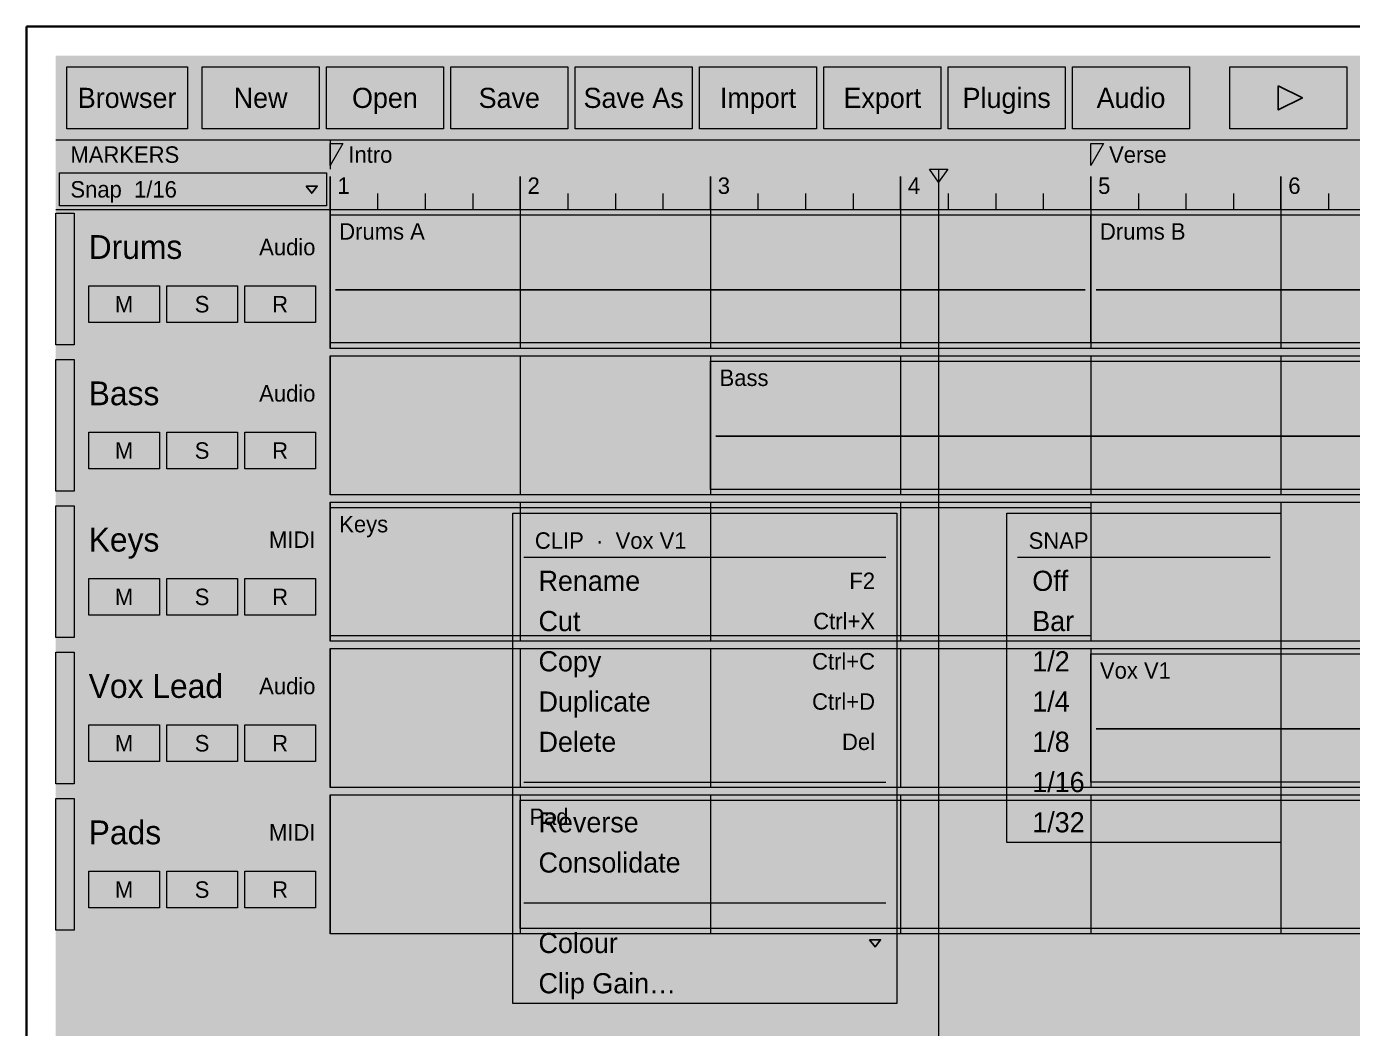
# Model space of a CAD drawing. Extents: x -16 to 1616, y -1056 to 16.
# Drawn here: x -16 to 709, y -532 to 16 of the extents above; entities that cross this region are included whole.
import ezdxf
from ezdxf.enums import TextEntityAlignment as Align

# ---------------------------------------------------------------- set-up
doc = ezdxf.new("R2010")
doc.units = 0
for name, color, linetype, lineweight, true_color in [('FORGE-SHEET', 7, 'Continuous', 35, 0x9aa2a8), ('UI-ACCENT', 7, 'Continuous', 18, 0xe0902f), ('UI-CLIP', 7, 'Continuous', 13, 0x2d3135), ('UI-GHOST', 7, 'Continuous', 9, 0x555c62), ('UI-HAIRLINE', 7, 'Continuous', 9, 0x34383c)]:
    doc.layers.add(name, color=color, linetype=linetype, lineweight=lineweight, true_color=true_color)
for name, color, linetype, true_color in [('UI-MIDI-NOTE', 7, 'Continuous', 0xe0902f), ('UI-PANEL-BG', 7, 'Continuous', 0x232629), ('UI-RAISED', 7, 'Continuous', 0x2d3135), ('UI-SHELL-BG', 7, 'Continuous', 0x1a1c1e), ('UI-TEXT', 7, 'Continuous', 0xd6d9dc), ('UI-TEXT-SEC', 7, 'Continuous', 0x8a9095), ('UI-WAVEFORM', 7, 'Continuous', 0x707b84)]:
    doc.layers.add(name, color=color, linetype=linetype, true_color=true_color)

msp = doc.modelspace()

# ---------------------------------------------------------------- hatches: boundary and pattern name
at = {"layer": 'UI-ACCENT'}
h = msp.add_hatch(color=256, dxfattribs=at)
h.dxf.hatch_style = 1
h.paths.add_polyline_path([(523, -386), (667, -386), (667, -408), (523, -408)])
at = {"layer": 'UI-CLIP', "true_color": 0xc86e3c}
h = msp.add_hatch(color=7, dxfattribs=at)
h.dxf.hatch_style = 1
h.paths.add_polyline_path([(0, -86), (10, -86), (10, -158), (0, -158)])
at = {"layer": 'UI-CLIP', "true_color": 0x222528}
h = msp.add_hatch(color=7, dxfattribs=at)
h.dxf.hatch_style = 1
h.paths.add_polyline_path([(150, -84), (1600, -84), (1600, -160), (150, -160)])
at = {"layer": 'UI-CLIP', "true_color": 0x79482c}
h = msp.add_hatch(color=7, dxfattribs=at)
h.dxf.hatch_style = 1
h.paths.add_polyline_path([(150, -87), (566, -87), (566, -157), (150, -157)])
h = msp.add_hatch(color=7, dxfattribs=at)
h.dxf.hatch_style = 1
h.paths.add_polyline_path([(566, -87), (1398, -87), (1398, -157), (566, -157)])
at = {"layer": 'UI-CLIP', "true_color": 0x4e9aa6}
h = msp.add_hatch(color=7, dxfattribs=at)
h.dxf.hatch_style = 1
h.paths.add_polyline_path([(0, -166), (10, -166), (10, -238), (0, -238)])
at = {"layer": 'UI-CLIP', "true_color": 0x222528}
h = msp.add_hatch(color=7, dxfattribs=at)
h.dxf.hatch_style = 1
h.paths.add_polyline_path([(150, -164), (1600, -164), (1600, -240), (150, -240)])
at = {"layer": 'UI-CLIP', "true_color": 0x366067}
h = msp.add_hatch(color=7, dxfattribs=at)
h.dxf.hatch_style = 1
h.paths.add_polyline_path([(358, -167), (982, -167), (982, -237), (358, -237)])
at = {"layer": 'UI-CLIP', "true_color": 0x9a6fb0}
h = msp.add_hatch(color=7, dxfattribs=at)
h.dxf.hatch_style = 1
h.paths.add_polyline_path([(0, -246), (10, -246), (10, -318), (0, -318)])
at = {"layer": 'UI-CLIP', "true_color": 0x222528}
h = msp.add_hatch(color=7, dxfattribs=at)
h.dxf.hatch_style = 1
h.paths.add_polyline_path([(150, -244), (1600, -244), (1600, -320), (150, -320)])
at = {"layer": 'UI-CLIP', "true_color": 0x6d624c}
h = msp.add_hatch(color=7, dxfattribs=at)
h.dxf.hatch_style = 1
h.paths.add_polyline_path([(150, -247), (566, -247), (566, -317), (150, -317)])
at = {"layer": 'UI-CLIP', "true_color": 0x08090a}
h = msp.add_hatch(color=7, dxfattribs=at)
h.dxf.hatch_style = 1
h.paths.add_polyline_path([(247, -247), (463, -247), (463, -521), (247, -521)])
h = msp.add_hatch(color=7, dxfattribs=at)
h.dxf.hatch_style = 1
h.paths.add_polyline_path([(517, -247), (673, -247), (673, -433), (517, -433)])
at = {"layer": 'UI-CLIP', "true_color": 0x6fa855}
h = msp.add_hatch(color=7, dxfattribs=at)
h.dxf.hatch_style = 1
h.paths.add_polyline_path([(0, -326), (10, -326), (10, -398), (0, -398)])
at = {"layer": 'UI-CLIP', "true_color": 0x222528}
h = msp.add_hatch(color=7, dxfattribs=at)
h.dxf.hatch_style = 1
h.paths.add_polyline_path([(150, -324), (1600, -324), (1600, -400), (150, -400)])
at = {"layer": 'UI-CLIP', "true_color": 0x48683a}
h = msp.add_hatch(color=7, dxfattribs=at)
h.dxf.hatch_style = 1
h.paths.add_polyline_path([(566, -327), (982, -327), (982, -397), (566, -397)])
at = {"layer": 'UI-CLIP', "true_color": 0xc95b6b}
h = msp.add_hatch(color=7, dxfattribs=at)
h.dxf.hatch_style = 1
h.paths.add_polyline_path([(0, -406), (10, -406), (10, -478), (0, -478)])
at = {"layer": 'UI-CLIP', "true_color": 0x222528}
h = msp.add_hatch(color=7, dxfattribs=at)
h.dxf.hatch_style = 1
h.paths.add_polyline_path([(150, -404), (1600, -404), (1600, -480), (150, -480)])
at = {"layer": 'UI-CLIP', "true_color": 0x4a7942}
h = msp.add_hatch(color=7, dxfattribs=at)
h.dxf.hatch_style = 1
h.paths.add_polyline_path([(254, -407), (1294, -407), (1294, -477), (254, -477)])
at = {"layer": 'UI-MIDI-NOTE', "true_color": 0xeac68a}
h = msp.add_hatch(color=7, dxfattribs=at)
h.dxf.hatch_style = 1
h.paths.add_polyline_path([(171.64, -265), (190.27, -265), (190.27, -270.86), (171.64, -270.86)])
h = msp.add_hatch(color=7, dxfattribs=at)
h.dxf.hatch_style = 1
h.paths.add_polyline_path([(302.09, -265), (328.18, -265), (328.18, -270.86), (302.09, -270.86)])
h = msp.add_hatch(color=7, dxfattribs=at)
h.dxf.hatch_style = 1
h.paths.add_polyline_path([(339.36, -265), (365.45, -265), (365.45, -270.86), (339.36, -270.86)])
h = msp.add_hatch(color=7, dxfattribs=at)
h.dxf.hatch_style = 1
h.paths.add_polyline_path([(358, -265), (376.64, -265), (376.64, -270.86), (358, -270.86)])
h = msp.add_hatch(color=7, dxfattribs=at)
h.dxf.hatch_style = 1
h.paths.add_polyline_path([(451.18, -265), (462.36, -265), (462.36, -270.86), (451.18, -270.86)])
h = msp.add_hatch(color=7, dxfattribs=at)
h.dxf.hatch_style = 1
h.paths.add_polyline_path([(507.09, -265), (533.18, -265), (533.18, -270.86), (507.09, -270.86)])
h = msp.add_hatch(color=7, dxfattribs=at)
h.dxf.hatch_style = 1
h.paths.add_polyline_path([(227.55, -271.86), (253.64, -271.86), (253.64, -277.71), (227.55, -277.71)])
h = msp.add_hatch(color=7, dxfattribs=at)
h.dxf.hatch_style = 1
h.paths.add_polyline_path([(246.18, -271.86), (264.82, -271.86), (264.82, -277.71), (246.18, -277.71)])
h = msp.add_hatch(color=7, dxfattribs=at)
h.dxf.hatch_style = 1
h.paths.add_polyline_path([(376.64, -271.86), (402.73, -271.86), (402.73, -277.71), (376.64, -277.71)])
h = msp.add_hatch(color=7, dxfattribs=at)
h.dxf.hatch_style = 1
h.paths.add_polyline_path([(395.27, -271.86), (413.91, -271.86), (413.91, -277.71), (395.27, -277.71)])
h = msp.add_hatch(color=7, dxfattribs=at)
h.dxf.hatch_style = 1
h.paths.add_polyline_path([(153, -278.71), (171.64, -278.71), (171.64, -284.57), (153, -284.57)])
h = msp.add_hatch(color=7, dxfattribs=at)
h.dxf.hatch_style = 1
h.paths.add_polyline_path([(488.45, -278.71), (514.55, -278.71), (514.55, -284.57), (488.45, -284.57)])
h = msp.add_hatch(color=7, dxfattribs=at)
h.dxf.hatch_style = 1
h.paths.add_polyline_path([(544.36, -278.71), (555.55, -278.71), (555.55, -284.57), (544.36, -284.57)])
h = msp.add_hatch(color=7, dxfattribs=at)
h.dxf.hatch_style = 1
h.paths.add_polyline_path([(320.73, -285.57), (339.36, -285.57), (339.36, -291.43), (320.73, -291.43)])
h = msp.add_hatch(color=7, dxfattribs=at)
h.dxf.hatch_style = 1
h.paths.add_polyline_path([(190.27, -292.43), (208.91, -292.43), (208.91, -298.29), (190.27, -298.29)])
h = msp.add_hatch(color=7, dxfattribs=at)
h.dxf.hatch_style = 1
h.paths.add_polyline_path([(208.91, -299.29), (235, -299.29), (235, -305.14), (208.91, -305.14)])
h = msp.add_hatch(color=7, dxfattribs=at)
h.dxf.hatch_style = 1
h.paths.add_polyline_path([(283.45, -299.29), (302.09, -299.29), (302.09, -305.14), (283.45, -305.14)])
h = msp.add_hatch(color=7, dxfattribs=at)
h.dxf.hatch_style = 1
h.paths.add_polyline_path([(413.91, -299.29), (440, -299.29), (440, -305.14), (413.91, -305.14)])
h = msp.add_hatch(color=7, dxfattribs=at)
h.dxf.hatch_style = 1
h.paths.add_polyline_path([(469.82, -299.29), (495.91, -299.29), (495.91, -305.14), (469.82, -305.14)])
h = msp.add_hatch(color=7, dxfattribs=at)
h.dxf.hatch_style = 1
h.paths.add_polyline_path([(525.73, -299.29), (544.36, -299.29), (544.36, -305.14), (525.73, -305.14)])
h = msp.add_hatch(color=7, dxfattribs=at)
h.dxf.hatch_style = 1
h.paths.add_polyline_path([(264.82, -306.14), (276, -306.14), (276, -312), (264.82, -312)])
h = msp.add_hatch(color=7, dxfattribs=at)
h.dxf.hatch_style = 1
h.paths.add_polyline_path([(432.55, -306.14), (443.73, -306.14), (443.73, -312), (432.55, -312)])
h = msp.add_hatch(color=7, dxfattribs=at)
h.dxf.hatch_style = 1
h.paths.add_polyline_path([(398, -431.86), (463.8, -431.86), (463.8, -437.71), (398, -437.71)])
h = msp.add_hatch(color=7, dxfattribs=at)
h.dxf.hatch_style = 1
h.paths.add_polyline_path([(445, -431.86), (473.2, -431.86), (473.2, -437.71), (445, -437.71)])
h = msp.add_hatch(color=7, dxfattribs=at)
h.dxf.hatch_style = 1
h.paths.add_polyline_path([(304, -438.71), (332.2, -438.71), (332.2, -444.57), (304, -444.57)])
h = msp.add_hatch(color=7, dxfattribs=at)
h.dxf.hatch_style = 1
h.paths.add_polyline_path([(633, -438.71), (698.8, -438.71), (698.8, -444.57), (633, -444.57)])
h = msp.add_hatch(color=7, dxfattribs=at)
h.dxf.hatch_style = 1
h.paths.add_polyline_path([(257, -445.57), (322.8, -445.57), (322.8, -451.43), (257, -451.43)])
h = msp.add_hatch(color=7, dxfattribs=at)
h.dxf.hatch_style = 1
h.paths.add_polyline_path([(586, -445.57), (614.2, -445.57), (614.2, -451.43), (586, -451.43)])
h = msp.add_hatch(color=7, dxfattribs=at)
h.dxf.hatch_style = 1
h.paths.add_polyline_path([(539, -452.43), (604.8, -452.43), (604.8, -458.29), (539, -458.29)])
h = msp.add_hatch(color=7, dxfattribs=at)
h.dxf.hatch_style = 1
h.paths.add_polyline_path([(351, -459.29), (398, -459.29), (398, -465.14), (351, -465.14)])
h = msp.add_hatch(color=7, dxfattribs=at)
h.dxf.hatch_style = 1
h.paths.add_polyline_path([(492, -459.29), (539, -459.29), (539, -465.14), (492, -465.14)])
h = msp.add_hatch(color=7, dxfattribs=at)
h.dxf.hatch_style = 1
h.paths.add_polyline_path([(680, -459.29), (708.2, -459.29), (708.2, -465.14), (680, -465.14)])
at = {"layer": 'UI-PANEL-BG'}
h = msp.add_hatch(color=256, dxfattribs=at)
h.dxf.hatch_style = 1
h.paths.add_polyline_path([(0, 0), (1600, 0), (1600, -46), (0, -46)])
h = msp.add_hatch(color=256, dxfattribs=at)
h.dxf.hatch_style = 1
h.paths.add_polyline_path([(0, -46), (1600, -46), (1600, -62), (0, -62)])
h = msp.add_hatch(color=256, dxfattribs=at)
h.dxf.hatch_style = 1
h.paths.add_polyline_path([(0, -62), (1600, -62), (1600, -84), (0, -84)])
h = msp.add_hatch(color=256, dxfattribs=at)
h.dxf.hatch_style = 1
h.paths.add_polyline_path([(0, -84), (150, -84), (150, -160), (0, -160)])
h = msp.add_hatch(color=256, dxfattribs=at)
h.dxf.hatch_style = 1
h.paths.add_polyline_path([(0, -164), (150, -164), (150, -240), (0, -240)])
h = msp.add_hatch(color=256, dxfattribs=at)
h.dxf.hatch_style = 1
h.paths.add_polyline_path([(0, -244), (150, -244), (150, -320), (0, -320)])
h = msp.add_hatch(color=256, dxfattribs=at)
h.dxf.hatch_style = 1
h.paths.add_polyline_path([(0, -324), (150, -324), (150, -400), (0, -400)])
h = msp.add_hatch(color=256, dxfattribs=at)
h.dxf.hatch_style = 1
h.paths.add_polyline_path([(0, -404), (150, -404), (150, -480), (0, -480)])
at = {"layer": 'UI-RAISED'}
h = msp.add_hatch(color=256, dxfattribs=at)
h.dxf.hatch_style = 1
h.paths.add_polyline_path([(6, -6), (72, -6), (72, -40), (6, -40)])
h = msp.add_hatch(color=256, dxfattribs=at)
h.dxf.hatch_style = 1
h.paths.add_polyline_path([(80, -6), (144, -6), (144, -40), (80, -40)])
h = msp.add_hatch(color=256, dxfattribs=at)
h.dxf.hatch_style = 1
h.paths.add_polyline_path([(148, -6), (212, -6), (212, -40), (148, -40)])
h = msp.add_hatch(color=256, dxfattribs=at)
h.dxf.hatch_style = 1
h.paths.add_polyline_path([(216, -6), (280, -6), (280, -40), (216, -40)])
h = msp.add_hatch(color=256, dxfattribs=at)
h.dxf.hatch_style = 1
h.paths.add_polyline_path([(284, -6), (348, -6), (348, -40), (284, -40)])
h = msp.add_hatch(color=256, dxfattribs=at)
h.dxf.hatch_style = 1
h.paths.add_polyline_path([(352, -6), (416, -6), (416, -40), (352, -40)])
h = msp.add_hatch(color=256, dxfattribs=at)
h.dxf.hatch_style = 1
h.paths.add_polyline_path([(420, -6), (484, -6), (484, -40), (420, -40)])
h = msp.add_hatch(color=256, dxfattribs=at)
h.dxf.hatch_style = 1
h.paths.add_polyline_path([(488, -6), (552, -6), (552, -40), (488, -40)])
h = msp.add_hatch(color=256, dxfattribs=at)
h.dxf.hatch_style = 1
h.paths.add_polyline_path([(556, -6), (620, -6), (620, -40), (556, -40)])
h = msp.add_hatch(color=256, dxfattribs=at)
h.dxf.hatch_style = 1
h.paths.add_polyline_path([(642, -6), (706, -6), (706, -40), (642, -40)])
h = msp.add_hatch(color=256, dxfattribs=at)
h.dxf.hatch_style = 1
h.paths.add_polyline_path([(2, -64), (148, -64), (148, -82), (2, -82)])
h = msp.add_hatch(color=256, dxfattribs=at)
h.dxf.hatch_style = 1
h.paths.add_polyline_path([(18, -125.8), (56.67, -125.8), (56.67, -145.8), (18, -145.8)])
h = msp.add_hatch(color=256, dxfattribs=at)
h.dxf.hatch_style = 1
h.paths.add_polyline_path([(60.67, -125.8), (99.33, -125.8), (99.33, -145.8), (60.67, -145.8)])
h = msp.add_hatch(color=256, dxfattribs=at)
h.dxf.hatch_style = 1
h.paths.add_polyline_path([(103.33, -125.8), (142, -125.8), (142, -145.8), (103.33, -145.8)])
h = msp.add_hatch(color=256, dxfattribs=at)
h.dxf.hatch_style = 1
h.paths.add_polyline_path([(18, -205.8), (56.67, -205.8), (56.67, -225.8), (18, -225.8)])
h = msp.add_hatch(color=256, dxfattribs=at)
h.dxf.hatch_style = 1
h.paths.add_polyline_path([(60.67, -205.8), (99.33, -205.8), (99.33, -225.8), (60.67, -225.8)])
h = msp.add_hatch(color=256, dxfattribs=at)
h.dxf.hatch_style = 1
h.paths.add_polyline_path([(103.33, -205.8), (142, -205.8), (142, -225.8), (103.33, -225.8)])
h = msp.add_hatch(color=256, dxfattribs=at)
h.dxf.hatch_style = 1
h.paths.add_polyline_path([(250, -250), (460, -250), (460, -518), (250, -518)])
h = msp.add_hatch(color=256, dxfattribs=at)
h.dxf.hatch_style = 1
h.paths.add_polyline_path([(520, -250), (670, -250), (670, -430), (520, -430)])
h = msp.add_hatch(color=256, dxfattribs=at)
h.dxf.hatch_style = 1
h.paths.add_polyline_path([(18, -285.8), (56.67, -285.8), (56.67, -305.8), (18, -305.8)])
h = msp.add_hatch(color=256, dxfattribs=at)
h.dxf.hatch_style = 1
h.paths.add_polyline_path([(60.67, -285.8), (99.33, -285.8), (99.33, -305.8), (60.67, -305.8)])
h = msp.add_hatch(color=256, dxfattribs=at)
h.dxf.hatch_style = 1
h.paths.add_polyline_path([(103.33, -285.8), (142, -285.8), (142, -305.8), (103.33, -305.8)])
h = msp.add_hatch(color=256, dxfattribs=at)
h.dxf.hatch_style = 1
h.paths.add_polyline_path([(18, -365.8), (56.67, -365.8), (56.67, -385.8), (18, -385.8)])
h = msp.add_hatch(color=256, dxfattribs=at)
h.dxf.hatch_style = 1
h.paths.add_polyline_path([(60.67, -365.8), (99.33, -365.8), (99.33, -385.8), (60.67, -385.8)])
h = msp.add_hatch(color=256, dxfattribs=at)
h.dxf.hatch_style = 1
h.paths.add_polyline_path([(103.33, -365.8), (142, -365.8), (142, -385.8), (103.33, -385.8)])
h = msp.add_hatch(color=256, dxfattribs=at)
h.dxf.hatch_style = 1
h.paths.add_polyline_path([(18, -445.8), (56.67, -445.8), (56.67, -465.8), (18, -465.8)])
h = msp.add_hatch(color=256, dxfattribs=at)
h.dxf.hatch_style = 1
h.paths.add_polyline_path([(60.67, -445.8), (99.33, -445.8), (99.33, -465.8), (60.67, -465.8)])
h = msp.add_hatch(color=256, dxfattribs=at)
h.dxf.hatch_style = 1
h.paths.add_polyline_path([(103.33, -445.8), (142, -445.8), (142, -465.8), (103.33, -465.8)])
at = {"layer": 'UI-SHELL-BG'}
h = msp.add_hatch(color=256, dxfattribs=at)
h.dxf.hatch_style = 1
h.paths.add_polyline_path([(0, -46), (1600, -46), (1600, -976), (0, -976)])
at = {"layer": 'UI-WAVEFORM'}
h = msp.add_hatch(color=256, dxfattribs=at)
h.dxf.hatch_style = 1
h.paths.add_polyline_path([(153, -119.74), (156.01, -115.32), (159.03, -112.13), (162.04, -111.83), (165.06, -111.62), (168.07, -111.36), (171.09, -112.38), (174.1, -112.12), (177.12, -111.79), (180.13, -111.36), (183.15, -112.97), (186.16, -113.4), (189.18, -114.24), (192.19, -113.23), (195.21, -113.17), (198.22, -114.65), (201.24, -113.76), (204.25, -113.61), (207.26, -114.33), (210.28, -114.99), (213.29, -116.23), (216.31, -117.24), (219.32, -117.32), (222.34, -118.12), (225.35, -118.6), (228.37, -119.02), (231.38, -119.61), (234.4, -119.88), (237.41, -120.3), (240.43, -120.68), (243.44, -121.23), (246.46, -121.69), (249.47, -121.64), (252.49, -121.28), (255.5, -120.9), (258.51, -120.54), (261.53, -119.6), (264.54, -118.8), (267.56, -118.22), (270.57, -117.77), (273.59, -117.76), (276.6, -117.64), (279.62, -117.29), (282.63, -117.26), (285.65, -115.87), (288.66, -115.6), (291.68, -114.41), (294.69, -114.52), (297.71, -113.18), (300.72, -112.55), (303.74, -113.97), (306.75, -114.08), (309.76, -112.31), (312.78, -112.37), (315.79, -110.98), (318.81, -111.68), (321.82, -112.81), (324.84, -111.82), (327.85, -110.86), (330.87, -111.72), (333.88, -112.62), (336.9, -112.38), (339.91, -110.52), (342.93, -110.16), (345.94, -111.77), (348.96, -112.26), (351.97, -112.94), (354.99, -113.44), (358, -111.83), (361.01, -112.72), (364.03, -112.3), (367.04, -112.48), (370.06, -113.32), (373.07, -112.61), (376.09, -113.77), (379.1, -113.39), (382.12, -114.48), (385.13, -114.58), (388.15, -115.21), (391.16, -115.61), (394.18, -114.84), (397.19, -115), (400.21, -116.06), (403.22, -116.06), (406.24, -117.15), (409.25, -117.72), (412.26, -117.83), (415.28, -118.37), (418.29, -119.28), (421.31, -119.5), (424.32, -120.24), (427.34, -120.84), (430.35, -121.34), (433.37, -121.7), (436.38, -121.63), (439.4, -121.42), (442.41, -121.09), (445.43, -120.41), (448.44, -120.03), (451.46, -119.3), (454.47, -118.89), (457.49, -118.35), (460.5, -117.19), (463.51, -116.97), (466.53, -116.48), (469.54, -115.53), (472.56, -115.97), (475.57, -116.07), (478.59, -114.48), (481.6, -113.64), (484.62, -114.22), (487.63, -114.49), (490.65, -113.22), (493.66, -111.95), (496.68, -112.96), (499.69, -111.47), (502.71, -110.76), (505.72, -111.02), (508.74, -111.54), (511.75, -112.59), (514.76, -113.24), (517.78, -111.01), (520.79, -111.84), (523.81, -110.96), (526.82, -111.76), (529.84, -110.61), (532.85, -110.69), (535.87, -111.59), (538.88, -112.42), (541.9, -111.44), (544.91, -112.75), (547.93, -113.07), (550.94, -112.49), (553.96, -111.61), (556.97, -111.9), (559.99, -112.97), (563, -112.23), (563, -143.77), (559.99, -143.03), (556.97, -144.1), (553.96, -144.39), (550.94, -143.51), (547.93, -142.93), (544.91, -143.25), (541.9, -144.56), (538.88, -143.58), (535.87, -144.41), (532.85, -145.31), (529.84, -145.39), (526.82, -144.24), (523.81, -145.04), (520.79, -144.16), (517.78, -144.99), (514.76, -142.76), (511.75, -143.41), (508.74, -144.46), (505.72, -144.98), (502.71, -145.24), (499.69, -144.53), (496.68, -143.04), (493.66, -144.05), (490.65, -142.78), (487.63, -141.51), (484.62, -141.78), (481.6, -142.36), (478.59, -141.52), (475.57, -139.93), (472.56, -140.03), (469.54, -140.47), (466.53, -139.52), (463.51, -139.03), (460.5, -138.81), (457.49, -137.65), (454.47, -137.11), (451.46, -136.7), (448.44, -135.97), (445.43, -135.59), (442.41, -134.91), (439.4, -134.58), (436.38, -134.37), (433.37, -134.3), (430.35, -134.66), (427.34, -135.16), (424.32, -135.76), (421.31, -136.5), (418.29, -136.72), (415.28, -137.63), (412.26, -138.17), (409.25, -138.28), (406.24, -138.85), (403.22, -139.94), (400.21, -139.94), (397.19, -141), (394.18, -141.16), (391.16, -140.39), (388.15, -140.79), (385.13, -141.42), (382.12, -141.52), (379.1, -142.61), (376.09, -142.23), (373.07, -143.39), (370.06, -142.68), (367.04, -143.52), (364.03, -143.7), (361.01, -143.28), (358, -144.17), (354.99, -142.56), (351.97, -143.06), (348.96, -143.74), (345.94, -144.23), (342.93, -145.84), (339.91, -145.48), (336.9, -143.62), (333.88, -143.38), (330.87, -144.28), (327.85, -145.14), (324.84, -144.18), (321.82, -143.19), (318.81, -144.32), (315.79, -145.02), (312.78, -143.63), (309.76, -143.69), (306.75, -141.92), (303.74, -142.03), (300.72, -143.45), (297.71, -142.82), (294.69, -141.48), (291.68, -141.59), (288.66, -140.4), (285.65, -140.13), (282.63, -138.74), (279.62, -138.71), (276.6, -138.36), (273.59, -138.24), (270.57, -138.23), (267.56, -137.78), (264.54, -137.2), (261.53, -136.4), (258.51, -135.46), (255.5, -135.1), (252.49, -134.72), (249.47, -134.36), (246.46, -134.31), (243.44, -134.77), (240.43, -135.32), (237.41, -135.7), (234.4, -136.12), (231.38, -136.39), (228.37, -136.98), (225.35, -137.4), (222.34, -137.88), (219.32, -138.68), (216.31, -138.76), (213.29, -139.77), (210.28, -141.01), (207.26, -141.67), (204.25, -142.39), (201.24, -142.24), (198.22, -141.35), (195.21, -142.83), (192.19, -142.77), (189.18, -141.76), (186.16, -142.6), (183.15, -143.03), (180.13, -144.64), (177.12, -144.21), (174.1, -143.88), (171.09, -143.62), (168.07, -144.64), (165.06, -144.38), (162.04, -144.17), (159.03, -143.87), (156.01, -140.68), (153, -136.26)])
h = msp.add_hatch(color=256, dxfattribs=at)
h.dxf.hatch_style = 1
h.paths.add_polyline_path([(569, -121.59), (572, -116.97), (575.01, -115.97), (578.01, -114.84), (581.01, -113.92), (584.02, -113.3), (587.02, -113.79), (590.03, -114.04), (593.03, -115.19), (596.03, -115.06), (599.04, -115.21), (602.04, -114.52), (605.04, -114.83), (608.05, -114.74), (611.05, -115.35), (614.05, -116.17), (617.06, -115.65), (620.06, -115.58), (623.07, -116.3), (626.07, -117.14), (629.07, -117.13), (632.08, -117.27), (635.08, -117.15), (638.08, -117.42), (641.09, -117.79), (644.09, -118.03), (647.09, -118.47), (650.1, -119.08), (653.1, -119.48), (656.11, -119.18), (659.11, -119.25), (662.11, -119.75), (665.12, -119.83), (668.12, -120.19), (671.12, -120.66), (674.13, -120.79), (677.13, -121.07), (680.13, -121.31), (683.14, -121.62), (686.14, -121.92), (689.15, -121.95), (692.15, -121.8), (695.15, -121.54), (698.16, -121.4), (701.16, -121.13), (704.16, -120.79), (707.17, -120.73), (710.17, -120.21), (713.17, -119.83), (716.18, -119.98), (719.18, -119.55), (722.19, -119.38), (725.19, -119.33), (728.19, -118.8), (731.2, -118.03), (734.2, -117.93), (737.2, -118.26), (740.21, -117.86), (743.21, -117.17), (746.21, -116.46), (749.22, -116.29), (752.22, -117.04), (755.23, -115.94), (758.23, -115.81), (761.23, -116.47), (764.24, -116.64), (767.24, -116.7), (770.24, -115.62), (773.25, -115.9), (776.25, -114.73), (779.25, -115.37), (782.26, -114.77), (785.26, -114.56), (788.27, -115.21), (791.27, -115.54), (794.27, -113.69), (797.28, -112.5), (800.28, -113.72), (803.28, -112.87), (806.29, -111.77), (809.29, -111.33), (812.29, -111.07), (815.3, -112.19), (818.3, -111.76), (821.31, -112.02), (824.31, -110.98), (827.31, -111), (830.32, -110.58), (833.32, -110.29), (836.32, -111.32), (839.33, -110.94), (842.33, -112.35), (845.33, -112.73), (848.34, -110.92), (851.34, -111.42), (854.35, -110.89), (857.35, -110.9), (860.35, -111.75), (863.36, -111.26), (866.36, -110.11), (869.36, -111.14), (872.37, -111.6), (875.37, -112.27), (878.37, -112.63), (881.38, -111.03), (884.38, -110.57), (887.39, -109.65), (890.39, -110.02), (893.39, -109.44), (896.4, -111.17), (899.4, -112.16), (902.4, -112.6), (905.41, -112.4), (908.41, -110.74), (911.41, -111.96), (914.42, -112.01), (917.42, -113.1), (920.43, -113.77), (923.43, -112.84), (926.43, -112.26), (929.44, -112.29), (932.44, -111.38), (935.44, -111.14), (938.45, -110.89), (941.45, -111.72), (944.45, -112.93), (947.46, -113.91), (950.46, -113.07), (953.47, -114.06), (956.47, -114.95), (959.47, -114.01), (962.48, -114.82), (965.48, -114.31), (968.48, -114.97), (971.49, -114.97), (974.49, -115.82), (977.49, -115.67), (980.5, -115.79), (983.5, -116.06), (986.51, -116.49), (989.51, -116.11), (992.51, -115.86), (995.52, -116.58), (998.52, -117.26), (1001.52, -117.4), (1004.53, -117.02), (1007.53, -117.49), (1010.53, -117.4), (1013.54, -118.12), (1016.54, -117.93), (1019.55, -118.52), (1022.55, -118.85), (1025.55, -118.71), (1028.56, -118.98), (1031.56, -119.13), (1034.56, -119.58), (1037.57, -119.71), (1040.57, -120.1), (1043.57, -120.34), (1046.58, -120.61), (1049.58, -120.75), (1052.59, -121.02), (1055.59, -121.34), (1058.59, -121.62), (1061.6, -121.92), (1064.6, -121.94), (1067.6, -121.83), (1070.61, -121.62), (1073.61, -121.47), (1076.61, -121.03), (1079.62, -120.77), (1082.62, -120.4), (1085.63, -120.18), (1088.63, -120.28), (1091.63, -120.17), (1094.64, -119.43), (1097.64, -119.05), (1100.64, -118.53), (1103.65, -118.13), (1106.65, -118.44), (1109.65, -117.67), (1112.66, -117.56), (1115.66, -117.23), (1118.67, -117.19), (1121.67, -117.39), (1124.67, -117.07), (1127.68, -116.83), (1130.68, -116.84), (1133.68, -116.67), (1136.69, -116.32), (1139.69, -116.33), (1142.69, -116.46), (1145.7, -115.25), (1148.7, -115.34), (1151.71, -115.28), (1154.71, -114.35), (1157.71, -113.94), (1160.72, -114.14), (1163.72, -114.43), (1166.72, -113.47), (1169.73, -114.1), (1172.73, -113.84), (1175.73, -113.83), (1178.74, -112.33), (1181.74, -113.24), (1184.75, -112.8), (1187.75, -112.66), (1190.75, -113.69), (1193.76, -113.83), (1196.76, -112.09), (1199.76, -111.39), (1202.77, -112.45), (1205.77, -113.02), (1208.77, -111.3), (1211.78, -111.29), (1214.78, -110.91), (1217.79, -110.17), (1220.79, -111.49), (1223.79, -111.48), (1226.8, -110.32), (1229.8, -111.7), (1232.8, -112.18), (1235.81, -110.68), (1238.81, -110.03), (1241.81, -110.59), (1244.82, -111.91), (1247.82, -110.64), (1250.83, -111.46), (1253.83, -110.63), (1256.83, -111.6), (1259.84, -112.38), (1262.84, -111.3), (1265.84, -111.6), (1268.85, -111.81), (1271.85, -111.77), (1274.85, -111.72), (1277.86, -111.7), (1280.86, -111.25), (1283.87, -112.5), (1286.87, -111.66), (1289.87, -111.78), (1292.88, -111.03), (1295.88, -112.07), (1298.88, -111.68), (1301.89, -112.7), (1304.89, -112.05), (1307.89, -111.83), (1310.9, -112.13), (1313.9, -112.5), (1316.91, -111.66), (1319.91, -112.69), (1322.91, -113.9), (1325.92, -114.02), (1328.92, -114.78), (1331.92, -113.42), (1334.93, -112.97), (1337.93, -114.17), (1340.93, -113.97), (1343.94, -114.8), (1346.94, -114.06), (1349.95, -114.63), (1352.95, -115.65), (1355.95, -115.24), (1358.96, -116.08), (1361.96, -115.27), (1364.96, -114.95), (1367.97, -115.4), (1370.97, -116.29), (1373.97, -116.1), (1376.98, -117.12), (1379.98, -117.63), (1382.99, -117.76), (1385.99, -118.2), (1388.99, -117.65), (1392, -117.73), (1395, -117.78), (1395, -138.22), (1392, -138.27), (1388.99, -138.35), (1385.99, -137.8), (1382.99, -138.24), (1379.98, -138.37), (1376.98, -138.88), (1373.97, -139.9), (1370.97, -139.71), (1367.97, -140.6), (1364.96, -141.05), (1361.96, -140.73), (1358.96, -139.92), (1355.95, -140.76), (1352.95, -140.35), (1349.95, -141.37), (1346.94, -141.94), (1343.94, -141.2), (1340.93, -142.03), (1337.93, -141.83), (1334.93, -143.03), (1331.92, -142.58), (1328.92, -141.22), (1325.92, -141.98), (1322.91, -142.1), (1319.91, -143.31), (1316.91, -144.34), (1313.9, -143.5), (1310.9, -143.87), (1307.89, -144.17), (1304.89, -143.95), (1301.89, -143.3), (1298.88, -144.32), (1295.88, -143.93), (1292.88, -144.97), (1289.87, -144.22), (1286.87, -144.34), (1283.87, -143.5), (1280.86, -144.75), (1277.86, -144.3), (1274.85, -144.28), (1271.85, -144.23), (1268.85, -144.19), (1265.84, -144.4), (1262.84, -144.7), (1259.84, -143.62), (1256.83, -144.4), (1253.83, -145.37), (1250.83, -144.54), (1247.82, -145.36), (1244.82, -144.09), (1241.81, -145.41), (1238.81, -145.97), (1235.81, -145.32), (1232.8, -143.82), (1229.8, -144.3), (1226.8, -145.68), (1223.79, -144.52), (1220.79, -144.51), (1217.79, -145.83), (1214.78, -145.09), (1211.78, -144.71), (1208.77, -144.7), (1205.77, -142.98), (1202.77, -143.55), (1199.76, -144.61), (1196.76, -143.91), (1193.76, -142.17), (1190.75, -142.31), (1187.75, -143.34), (1184.75, -143.2), (1181.74, -142.76), (1178.74, -143.67), (1175.73, -142.17), (1172.73, -142.16), (1169.73, -141.9), (1166.72, -142.53), (1163.72, -141.57), (1160.72, -141.86), (1157.71, -142.06), (1154.71, -141.65), (1151.71, -140.72), (1148.7, -140.66), (1145.7, -140.75), (1142.69, -139.54), (1139.69, -139.67), (1136.69, -139.68), (1133.68, -139.33), (1130.68, -139.16), (1127.68, -139.17), (1124.67, -138.93), (1121.67, -138.61), (1118.67, -138.81), (1115.66, -138.77), (1112.66, -138.44), (1109.65, -138.33), (1106.65, -137.56), (1103.65, -137.87), (1100.64, -137.47), (1097.64, -136.95), (1094.64, -136.57), (1091.63, -135.83), (1088.63, -135.72), (1085.63, -135.82), (1082.62, -135.6), (1079.62, -135.23), (1076.61, -134.97), (1073.61, -134.53), (1070.61, -134.38), (1067.6, -134.17), (1064.6, -134.06), (1061.6, -134.08), (1058.59, -134.38), (1055.59, -134.66), (1052.59, -134.98), (1049.58, -135.25), (1046.58, -135.39), (1043.57, -135.66), (1040.57, -135.9), (1037.57, -136.29), (1034.56, -136.42), (1031.56, -136.87), (1028.56, -137.02), (1025.55, -137.29), (1022.55, -137.15), (1019.55, -137.48), (1016.54, -138.07), (1013.54, -137.88), (1010.53, -138.6), (1007.53, -138.51), (1004.53, -138.98), (1001.52, -138.6), (998.52, -138.74), (995.52, -139.42), (992.51, -140.14), (989.51, -139.89), (986.51, -139.51), (983.5, -139.94), (980.5, -140.21), (977.49, -140.33), (974.49, -140.18), (971.49, -141.03), (968.48, -141.03), (965.48, -141.69), (962.48, -141.18), (959.47, -141.99), (956.47, -141.05), (953.47, -141.94), (950.46, -142.93), (947.46, -142.09), (944.45, -143.07), (941.45, -144.28), (938.45, -145.11), (935.44, -144.86), (932.44, -144.62), (929.44, -143.71), (926.43, -143.74), (923.43, -143.16), (920.43, -142.23), (917.42, -142.9), (914.42, -143.99), (911.41, -144.04), (908.41, -145.26), (905.41, -143.6), (902.4, -143.4), (899.4, -143.84), (896.4, -144.83), (893.39, -146.56), (890.39, -145.98), (887.39, -146.35), (884.38, -145.43), (881.38, -144.97), (878.37, -143.37), (875.37, -143.73), (872.37, -144.4), (869.36, -144.86), (866.36, -145.89), (863.36, -144.74), (860.35, -144.25), (857.35, -145.1), (854.35, -145.11), (851.34, -144.58), (848.34, -145.08), (845.33, -143.27), (842.33, -143.65), (839.33, -145.06), (836.32, -144.68), (833.32, -145.71), (830.32, -145.42), (827.31, -145), (824.31, -145.02), (821.31, -143.98), (818.3, -144.24), (815.3, -143.81), (812.29, -144.93), (809.29, -144.67), (806.29, -144.23), (803.28, -143.13), (800.28, -142.28), (797.28, -143.5), (794.27, -142.31), (791.27, -140.46), (788.27, -140.79), (785.26, -141.44), (782.26, -141.23), (779.25, -140.63), (776.25, -141.27), (773.25, -140.1), (770.24, -140.38), (767.24, -139.3), (764.24, -139.36), (761.23, -139.53), (758.23, -140.19), (755.23, -140.06), (752.22, -138.96), (749.22, -139.71), (746.21, -139.54), (743.21, -138.83), (740.21, -138.14), (737.2, -137.74), (734.2, -138.07), (731.2, -137.97), (728.19, -137.2), (725.19, -136.67), (722.19, -136.62), (719.18, -136.45), (716.18, -136.02), (713.17, -136.17), (710.17, -135.79), (707.17, -135.27), (704.16, -135.21), (701.16, -134.87), (698.16, -134.6), (695.15, -134.46), (692.15, -134.2), (689.15, -134.05), (686.14, -134.08), (683.14, -134.38), (680.13, -134.69), (677.13, -134.93), (674.13, -135.21), (671.12, -135.34), (668.12, -135.81), (665.12, -136.17), (662.11, -136.25), (659.11, -136.75), (656.11, -136.82), (653.1, -136.52), (650.1, -136.92), (647.09, -137.53), (644.09, -137.97), (641.09, -138.21), (638.08, -138.58), (635.08, -138.85), (632.08, -138.73), (629.07, -138.87), (626.07, -138.86), (623.07, -139.7), (620.06, -140.42), (617.06, -140.35), (614.05, -139.83), (611.05, -140.65), (608.05, -141.26), (605.04, -141.17), (602.04, -141.48), (599.04, -140.79), (596.03, -140.94), (593.03, -140.81), (590.03, -141.96), (587.02, -142.21), (584.02, -142.7), (581.01, -142.08), (578.01, -141.16), (575.01, -140.03), (572, -139.03), (569, -134.41)])
h = msp.add_hatch(color=256, dxfattribs=at)
h.dxf.hatch_style = 1
h.paths.add_polyline_path([(361, -199.45), (364, -195.1), (367, -192.34), (370, -192.98), (373, -193.69), (376, -192.23), (379, -192.8), (382, -193.07), (385, -192.26), (388, -193.42), (391, -192.47), (394, -193.04), (397, -194.32), (400, -193.33), (403, -193.67), (406, -194.92), (409, -194.25), (412, -194.18), (415, -194.38), (418, -194.77), (421, -194.61), (424, -196.18), (427, -195.72), (430, -196.14), (433, -197.01), (436, -197.17), (439, -197.72), (442, -197.85), (445, -198.05), (448, -198.49), (451, -199.2), (454, -199.51), (457, -199.89), (460, -200.04), (463, -200.25), (466, -200.62), (469, -201.06), (472, -201.51), (475, -201.87), (478, -201.9), (481, -201.61), (484, -201.46), (487, -200.94), (490, -200.89), (493, -200.31), (496, -200.09), (499, -199.65), (502, -199.37), (505, -199.17), (508, -198.78), (511, -198.01), (514, -197.96), (517, -197.78), (520, -196.97), (523, -197.24), (526, -196.98), (529, -196.45), (532, -196.03), (535, -196.27), (538, -195.21), (541, -195.03), (544, -195.58), (547, -195.25), (550, -195.55), (553, -195), (556, -195.12), (559, -194.77), (562, -193.82), (565, -192.93), (568, -193.3), (571, -193.01), (574, -192.66), (577, -192.22), (580, -191.11), (583, -192.25), (586, -191.31), (589, -191.36), (592, -190.42), (595, -190.46), (598, -192.28), (601, -193.02), (604, -191.35), (607, -191.86), (610, -191.23), (613, -192.33), (616, -191.6), (619, -191.66), (622, -191.56), (625, -192.78), (628, -190.97), (631, -190.24), (634, -190.19), (637, -190.54), (640, -191.81), (643, -192.58), (646, -191.34), (649, -192.1), (652, -192.4), (655, -191.39), (658, -192.3), (661, -191.27), (664, -192.78), (667, -192.08), (670, -193.11), (673, -194.06), (676, -193.94), (679, -193.23), (682, -194.49), (685, -194.25), (688, -193.78), (691, -195.21), (694, -195.23), (697, -195.68), (700, -195.79), (703, -195.43), (706, -196.01), (709, -196.64), (712, -197.23), (715, -196.92), (718, -197.71), (721, -197.66), (724, -197.55), (727, -197.98), (730, -198.23), (733, -199.1), (736, -199.4), (739, -199.73), (742, -200.32), (745, -200.64), (748, -201.01), (751, -201.38), (754, -201.71), (757, -201.92), (760, -201.78), (763, -201.65), (766, -201.31), (769, -200.89), (772, -200.81), (775, -200.1), (778, -199.54), (781, -199.3), (784, -199.05), (787, -198.43), (790, -198.18), (793, -198.3), (796, -197.36), (799, -197.63), (802, -197.13), (805, -196.74), (808, -196.05), (811, -196.17), (814, -195.64), (817, -195.97), (820, -195.12), (823, -195.56), (826, -195.3), (829, -194.7), (832, -193.85), (835, -192.91), (838, -192.18), (841, -192.78), (844, -193.91), (847, -193.16), (850, -192.71), (853, -192.03), (856, -193.29), (859, -191.98), (862, -192.94), (865, -191.55), (868, -190.39), (871, -190.9), (874, -191.37), (877, -190.99), (880, -192.18), (883, -191.33), (886, -190.35), (889, -189.6), (892, -189.86), (895, -189.93), (898, -189.29), (901, -190.58), (904, -191.37), (907, -189.98), (910, -191.85), (913, -192.05), (916, -191.11), (919, -190.15), (922, -190.12), (925, -191.76), (928, -191.06), (931, -192.26), (934, -192.15), (937, -191.96), (940, -191.05), (943, -192.53), (946, -193.05), (949, -193.5), (952, -193.85), (955, -194.41), (958, -194.28), (961, -194.61), (964, -194.9), (967, -194.04), (970, -195.13), (973, -195.15), (976, -196.03), (979, -196.55), (979, -219.45), (976, -219.97), (973, -220.85), (970, -220.87), (967, -221.96), (964, -221.1), (961, -221.39), (958, -221.72), (955, -221.59), (952, -222.15), (949, -222.5), (946, -222.95), (943, -223.47), (940, -224.95), (937, -224.04), (934, -223.85), (931, -223.74), (928, -224.94), (925, -224.24), (922, -225.88), (919, -225.85), (916, -224.89), (913, -223.95), (910, -224.15), (907, -226.02), (904, -224.63), (901, -225.42), (898, -226.71), (895, -226.07), (892, -226.14), (889, -226.4), (886, -225.65), (883, -224.67), (880, -223.82), (877, -225.01), (874, -224.63), (871, -225.1), (868, -225.61), (865, -224.45), (862, -223.06), (859, -224.02), (856, -222.71), (853, -223.97), (850, -223.29), (847, -222.84), (844, -222.09), (841, -223.22), (838, -223.82), (835, -223.09), (832, -222.15), (829, -221.3), (826, -220.7), (823, -220.44), (820, -220.88), (817, -220.03), (814, -220.36), (811, -219.83), (808, -219.95), (805, -219.26), (802, -218.87), (799, -218.37), (796, -218.64), (793, -217.7), (790, -217.82), (787, -217.57), (784, -216.95), (781, -216.7), (778, -216.46), (775, -215.9), (772, -215.19), (769, -215.11), (766, -214.69), (763, -214.35), (760, -214.22), (757, -214.08), (754, -214.29), (751, -214.62), (748, -214.99), (745, -215.36), (742, -215.68), (739, -216.27), (736, -216.6), (733, -216.9), (730, -217.77), (727, -218.02), (724, -218.45), (721, -218.34), (718, -218.29), (715, -219.08), (712, -218.77), (709, -219.36), (706, -219.99), (703, -220.57), (700, -220.21), (697, -220.32), (694, -220.77), (691, -220.79), (688, -222.22), (685, -221.75), (682, -221.51), (679, -222.77), (676, -222.06), (673, -221.94), (670, -222.89), (667, -223.92), (664, -223.22), (661, -224.73), (658, -223.7), (655, -224.61), (652, -223.6), (649, -223.9), (646, -224.66), (643, -223.42), (640, -224.19), (637, -225.46), (634, -225.81), (631, -225.76), (628, -225.03), (625, -223.22), (622, -224.44), (619, -224.34), (616, -224.4), (613, -223.67), (610, -224.77), (607, -224.14), (604, -224.65), (601, -222.98), (598, -223.72), (595, -225.54), (592, -225.58), (589, -224.64), (586, -224.69), (583, -223.75), (580, -224.89), (577, -223.78), (574, -223.34), (571, -222.99), (568, -222.7), (565, -223.07), (562, -222.18), (559, -221.23), (556, -220.88), (553, -221), (550, -220.45), (547, -220.75), (544, -220.42), (541, -220.97), (538, -220.79), (535, -219.73), (532, -219.97), (529, -219.55), (526, -219.02), (523, -218.76), (520, -219.03), (517, -218.22), (514, -218.04), (511, -217.99), (508, -217.22), (505, -216.83), (502, -216.63), (499, -216.35), (496, -215.91), (493, -215.69), (490, -215.11), (487, -215.06), (484, -214.54), (481, -214.39), (478, -214.1), (475, -214.13), (472, -214.49), (469, -214.94), (466, -215.38), (463, -215.75), (460, -215.96), (457, -216.11), (454, -216.49), (451, -216.8), (448, -217.51), (445, -217.95), (442, -218.15), (439, -218.28), (436, -218.83), (433, -218.99), (430, -219.86), (427, -220.28), (424, -219.82), (421, -221.39), (418, -221.23), (415, -221.62), (412, -221.82), (409, -221.75), (406, -221.08), (403, -222.33), (400, -222.67), (397, -221.68), (394, -222.96), (391, -223.53), (388, -222.58), (385, -223.74), (382, -222.93), (379, -223.2), (376, -223.77), (373, -222.31), (370, -223.02), (367, -223.66), (364, -220.9), (361, -216.55)])
h = msp.add_hatch(color=256, dxfattribs=at)
h.dxf.hatch_style = 1
h.paths.add_polyline_path([(569, -360.58), (572.01, -356.33), (575.03, -354.68), (578.04, -353.27), (581.06, -352.08), (584.07, -351.24), (587.09, -351.91), (590.1, -351.97), (593.12, -352.52), (596.13, -351.11), (599.15, -351.87), (602.16, -350.76), (605.18, -352.41), (608.19, -353.48), (611.21, -353.06), (614.22, -352.98), (617.24, -352.29), (620.25, -351.86), (623.26, -352.61), (626.28, -353.62), (629.29, -353.44), (632.31, -354.07), (635.32, -354.95), (638.34, -355.47), (641.35, -356.45), (644.37, -356.06), (647.38, -357.04), (650.4, -357.54), (653.41, -357.52), (656.43, -357.79), (659.44, -358.2), (662.46, -358.68), (665.47, -359.11), (668.49, -359.58), (671.5, -360.15), (674.51, -360.88), (677.53, -361.51), (680.54, -361.7), (683.56, -361.49), (686.57, -361.22), (689.59, -360.45), (692.6, -359.86), (695.62, -359.67), (698.63, -358.91), (701.65, -358.25), (704.66, -358.34), (707.68, -357.26), (710.69, -356.54), (713.71, -356.33), (716.72, -355.21), (719.74, -355.91), (722.75, -356.19), (725.76, -354.81), (728.78, -354.03), (731.79, -354.88), (734.81, -353.82), (737.82, -353.16), (740.84, -353.19), (743.85, -353.71), (746.87, -352.12), (749.88, -351.01), (752.9, -351.23), (755.91, -352.15), (758.93, -351.69), (761.94, -351.12), (764.96, -351.15), (767.97, -350.36), (770.99, -351.54), (774, -350.32), (777.01, -350.19), (780.03, -351.77), (783.04, -352.71), (786.06, -351.38), (789.07, -351.99), (792.09, -350.89), (795.1, -350.39), (798.12, -351.9), (801.13, -351.65), (804.15, -352.92), (807.16, -353.03), (810.18, -353.94), (813.19, -353.26), (816.21, -354.46), (819.22, -353.73), (822.24, -354.63), (825.25, -355.41), (828.26, -356.39), (831.28, -356.81), (834.29, -357.42), (837.31, -357.73), (840.32, -357.27), (843.34, -357.68), (846.35, -358.62), (849.37, -359.31), (852.38, -359.68), (855.4, -359.96), (858.41, -360.55), (861.43, -361.13), (864.44, -361.68), (867.46, -361.74), (870.47, -361.53), (873.49, -361.05), (876.5, -360.36), (879.51, -359.95), (882.53, -359.63), (885.54, -358.99), (888.56, -358.12), (891.57, -358.11), (894.59, -357.97), (897.6, -357.2), (900.62, -356.82), (903.63, -356.76), (906.65, -356.42), (909.66, -354.84), (912.68, -355.14), (915.69, -354.84), (918.71, -353.2), (921.72, -353.48), (924.74, -352.14), (927.75, -351.55), (930.76, -351.99), (933.78, -352.14), (936.79, -353.27), (939.81, -352.78), (942.82, -352.11), (945.84, -350.45), (948.85, -352.05), (951.87, -350.76), (954.88, -349.73), (957.9, -349.41), (960.91, -350.26), (963.93, -350.27), (966.94, -351.21), (969.96, -352.6), (972.97, -352.32), (975.99, -351.38), (979, -352.71), (979, -383.29), (975.99, -384.62), (972.97, -383.68), (969.96, -383.4), (966.94, -384.79), (963.93, -385.73), (960.91, -385.74), (957.9, -386.59), (954.88, -386.27), (951.87, -385.24), (948.85, -383.95), (945.84, -385.55), (942.82, -383.89), (939.81, -383.22), (936.79, -382.73), (933.78, -383.86), (930.76, -384.01), (927.75, -384.45), (924.74, -383.86), (921.72, -382.52), (918.71, -382.8), (915.69, -381.16), (912.68, -380.86), (909.66, -381.16), (906.65, -379.58), (903.63, -379.24), (900.62, -379.18), (897.6, -378.8), (894.59, -378.03), (891.57, -377.89), (888.56, -377.88), (885.54, -377.01), (882.53, -376.37), (879.51, -376.05), (876.5, -375.64), (873.49, -374.95), (870.47, -374.47), (867.46, -374.26), (864.44, -374.32), (861.43, -374.87), (858.41, -375.45), (855.4, -376.04), (852.38, -376.32), (849.37, -376.69), (846.35, -377.38), (843.34, -378.32), (840.32, -378.73), (837.31, -378.27), (834.29, -378.58), (831.28, -379.19), (828.26, -379.61), (825.25, -380.59), (822.24, -381.37), (819.22, -382.27), (816.21, -381.54), (813.19, -382.74), (810.18, -382.06), (807.16, -382.97), (804.15, -383.08), (801.13, -384.35), (798.12, -384.1), (795.1, -385.61), (792.09, -385.11), (789.07, -384.01), (786.06, -384.62), (783.04, -383.29), (780.03, -384.23), (777.01, -385.81), (774, -385.68), (770.99, -384.46), (767.97, -385.64), (764.96, -384.85), (761.94, -384.88), (758.93, -384.31), (755.91, -383.85), (752.9, -384.77), (749.88, -384.99), (746.87, -383.88), (743.85, -382.29), (740.84, -382.81), (737.82, -382.84), (734.81, -382.18), (731.79, -381.12), (728.78, -381.97), (725.76, -381.19), (722.75, -379.81), (719.74, -380.09), (716.72, -380.79), (713.71, -379.67), (710.69, -379.46), (707.68, -378.74), (704.66, -377.66), (701.65, -377.75), (698.63, -377.09), (695.62, -376.33), (692.6, -376.14), (689.59, -375.55), (686.57, -374.78), (683.56, -374.51), (680.54, -374.3), (677.53, -374.49), (674.51, -375.12), (671.5, -375.85), (668.49, -376.42), (665.47, -376.89), (662.46, -377.32), (659.44, -377.8), (656.43, -378.21), (653.41, -378.48), (650.4, -378.46), (647.38, -378.96), (644.37, -379.94), (641.35, -379.55), (638.34, -380.53), (635.32, -381.05), (632.31, -381.93), (629.29, -382.56), (626.28, -382.38), (623.26, -383.39), (620.25, -384.14), (617.24, -383.71), (614.22, -383.02), (611.21, -382.94), (608.19, -382.52), (605.18, -383.59), (602.16, -385.24), (599.15, -384.13), (596.13, -384.89), (593.12, -383.48), (590.1, -384.03), (587.09, -384.09), (584.07, -384.76), (581.06, -383.92), (578.04, -382.73), (575.03, -381.32), (572.01, -379.67), (569, -375.42)])

# ---------------------------------------------------------------- linework, layer by layer
at = {"layer": 'FORGE-SHEET'}
msp.add_lwpolyline([(-16, 16), (1616, 16), (1616, -1056), (-16, -1056)], close=True, dxfattribs=at)
at = {"layer": 'UI-ACCENT'}
msp.add_line((482.8, -62), (482.8, -956), dxfattribs=at)
for points in [[(150, -48), (157, -48), (150, -60)], [(566, -48), (573, -48), (566, -60)], [(477.8, -62), (487.8, -62), (482.8, -69)]]:
    msp.add_lwpolyline(points, close=True, dxfattribs=at)
at = {"layer": 'UI-GHOST'}
for p, q in [((150, -84), (150, -160)), ((254, -84), (254, -160)), ((358, -84), (358, -160)), ((462, -84), (462, -160)), ((566, -84), (566, -160)), ((670, -84), (670, -160)), ((150, -164), (150, -240)), ((254, -164), (254, -240)), ((358, -164), (358, -240)), ((462, -164), (462, -240)), ((566, -164), (566, -240)), ((670, -164), (670, -240)), ((150, -244), (150, -320)), ((254, -244), (254, -320)), ((358, -244), (358, -320)), ((462, -244), (462, -320)), ((566, -244), (566, -320)), ((670, -244), (670, -320)), ((150, -324), (150, -400)), ((254, -324), (254, -400)), ((358, -324), (358, -400)), ((462, -324), (462, -400)), ((566, -324), (566, -400)), ((670, -324), (670, -400)), ((150, -404), (150, -480)), ((254, -404), (254, -480)), ((358, -404), (358, -480)), ((462, -404), (462, -480)), ((566, -404), (566, -480)), ((670, -404), (670, -480))]:
    msp.add_line(p, q, dxfattribs=at)
at = {"layer": 'UI-HAIRLINE'}
for p, q in [((0, -46), (1600, -46)), ((150, -46), (150, -62)), ((176, -75.2), (176, -84)), ((202, -75.2), (202, -84)), ((228, -75.2), (228, -84)), ((280, -75.2), (280, -84)), ((306, -75.2), (306, -84)), ((332, -75.2), (332, -84)), ((384, -75.2), (384, -84)), ((410, -75.2), (410, -84)), ((436, -75.2), (436, -84)), ((488, -75.2), (488, -84)), ((514, -75.2), (514, -84)), ((540, -75.2), (540, -84)), ((592, -75.2), (592, -84)), ((618, -75.2), (618, -84)), ((644, -75.2), (644, -84)), ((696, -75.2), (696, -84)), ((0, -84), (1600, -84)), ((256, -274), (454, -274)), ((526, -274), (664, -274)), ((256, -397), (454, -397)), ((256, -463), (454, -463))]:
    msp.add_line(p, q, dxfattribs=at)
for points in [[(6, -6), (72, -6), (72, -40), (6, -40)], [(80, -6), (144, -6), (144, -40), (80, -40)], [(148, -6), (212, -6), (212, -40), (148, -40)], [(216, -6), (280, -6), (280, -40), (216, -40)], [(284, -6), (348, -6), (348, -40), (284, -40)], [(352, -6), (416, -6), (416, -40), (352, -40)], [(420, -6), (484, -6), (484, -40), (420, -40)], [(488, -6), (552, -6), (552, -40), (488, -40)], [(556, -6), (620, -6), (620, -40), (556, -40)], [(642, -6), (706, -6), (706, -40), (642, -40)], [(2, -64), (148, -64), (148, -82), (2, -82)], [(0, -86), (10, -86), (10, -158), (0, -158)], [(18, -125.8), (56.67, -125.8), (56.67, -145.8), (18, -145.8)], [(60.67, -125.8), (99.33, -125.8), (99.33, -145.8), (60.67, -145.8)], [(103.33, -125.8), (142, -125.8), (142, -145.8), (103.33, -145.8)], [(0, -166), (10, -166), (10, -238), (0, -238)], [(18, -205.8), (56.67, -205.8), (56.67, -225.8), (18, -225.8)], [(60.67, -205.8), (99.33, -205.8), (99.33, -225.8), (60.67, -225.8)], [(103.33, -205.8), (142, -205.8), (142, -225.8), (103.33, -225.8)], [(0, -246), (10, -246), (10, -318), (0, -318)], [(250, -250), (460, -250), (460, -518), (250, -518)], [(520, -250), (670, -250), (670, -430), (520, -430)], [(18, -285.8), (56.67, -285.8), (56.67, -305.8), (18, -305.8)], [(60.67, -285.8), (99.33, -285.8), (99.33, -305.8), (60.67, -305.8)], [(103.33, -285.8), (142, -285.8), (142, -305.8), (103.33, -305.8)], [(0, -326), (10, -326), (10, -398), (0, -398)], [(18, -365.8), (56.67, -365.8), (56.67, -385.8), (18, -385.8)], [(60.67, -365.8), (99.33, -365.8), (99.33, -385.8), (60.67, -385.8)], [(103.33, -365.8), (142, -365.8), (142, -385.8), (103.33, -385.8)], [(0, -406), (10, -406), (10, -478), (0, -478)], [(18, -445.8), (56.67, -445.8), (56.67, -465.8), (18, -465.8)], [(60.67, -445.8), (99.33, -445.8), (99.33, -465.8), (60.67, -465.8)], [(103.33, -445.8), (142, -445.8), (142, -465.8), (103.33, -465.8)]]:
    msp.add_lwpolyline(points, close=True, dxfattribs=at)
at = {"layer": 'UI-HAIRLINE', "true_color": 0x141618}
for points in [[(150, -84), (1600, -84), (1600, -160), (150, -160)], [(150, -164), (1600, -164), (1600, -240), (150, -240)], [(150, -244), (1600, -244), (1600, -320), (150, -320)], [(150, -324), (1600, -324), (1600, -400), (150, -400)], [(150, -404), (1600, -404), (1600, -480), (150, -480)]]:
    msp.add_lwpolyline(points, close=True, dxfattribs=at)
at = {"layer": 'UI-HAIRLINE', "true_color": 0x101010}
for points in [[(150, -87), (566, -87), (566, -157), (150, -157)], [(566, -87), (1398, -87), (1398, -157), (566, -157)], [(358, -167), (982, -167), (982, -237), (358, -237)], [(150, -247), (566, -247), (566, -317), (150, -317)], [(566, -327), (982, -327), (982, -397), (566, -397)], [(254, -407), (1294, -407), (1294, -477), (254, -477)]]:
    msp.add_lwpolyline(points, close=True, dxfattribs=at)
at = {"layer": 'UI-TEXT'}
msp.add_lwpolyline([(668.5, -16.4), (681.7, -23), (668.5, -29.6)], close=True, dxfattribs=at)
at = {"layer": 'UI-TEXT-SEC'}
for p, q in [((150, -66), (150, -84)), ((254, -66), (254, -84)), ((358, -66), (358, -84)), ((462, -66), (462, -84)), ((566, -66), (566, -84)), ((670, -66), (670, -84))]:
    msp.add_line(p, q, dxfattribs=at)
for points in [[(137, -71.2), (143, -71.2), (140, -75.1)], [(445, -483.2), (451, -483.2), (448, -487.1)]]:
    msp.add_lwpolyline(points, close=True, dxfattribs=at)
at = {"layer": 'UI-WAVEFORM'}
for p, q in [((153, -128), (563, -128)), ((569, -128), (1395, -128)), ((361, -208), (979, -208)), ((569, -368), (979, -368))]:
    msp.add_line(p, q, dxfattribs=at)

# ---------------------------------------------------------------- texts
at = {"layer": 'UI-TEXT'}
for s, height, p in [('Browser', 11, (39, -23)), ('New', 11, (112, -23)), ('Open', 11, (180, -23)), ('Save', 11, (248, -23)), ('Save As', 11, (316, -23)), ('Import', 11, (384, -23)), ('Export', 11, (452, -23)), ('Plugins', 11, (520, -23)), ('Audio', 11, (588, -23)), ('M', 9, (37.33, -135.8)), ('S', 9, (80, -135.8)), ('R', 9, (122.67, -135.8)), ('M', 9, (37.33, -215.8)), ('S', 9, (80, -215.8)), ('R', 9, (122.67, -215.8)), ('M', 9, (37.33, -295.8)), ('S', 9, (80, -295.8)), ('R', 9, (122.67, -295.8)), ('M', 9, (37.33, -375.8)), ('S', 9, (80, -375.8)), ('R', 9, (122.67, -375.8)), ('M', 9, (37.33, -455.8)), ('S', 9, (80, -455.8)), ('R', 9, (122.67, -455.8))]:
    msp.add_text(s, height=height, dxfattribs=at).set_placement(p, align=Align.MIDDLE_CENTER)
for s, height, p in [('Snap  1/16', 9, (8, -73)), ('Drums A', 9, (155, -96)), ('Drums B', 9, (571, -96)), ('Drums', 13, (18, -104.52)), ('Bass', 9, (363, -176)), ('Bass', 13, (18, -184.52)), ('Keys', 9, (155, -256)), ('Keys', 13, (18, -264.52)), ('Rename', 11, (264, -287)), ('Off', 11, (534, -287)), ('Cut', 11, (264, -309)), ('Bar', 11, (534, -309)), ('Copy', 11, (264, -331)), ('1/2', 11, (534, -331)), ('Vox V1', 9, (571, -336)), ('Vox Lead', 13, (18, -344.52)), ('Duplicate', 11, (264, -353)), ('1/4', 11, (534, -353)), ('Delete', 11, (264, -375)), ('1/8', 11, (534, -375)), ('Pad', 9, (259, -416)), ('1/32', 11, (534, -419)), ('Pads', 13, (18, -424.52)), ('Reverse', 11, (264, -419)), ('Consolidate', 11, (264, -441)), ('Colour', 11, (264, -485)), ('Clip Gain…', 11, (264, -507))]:
    msp.add_text(s, height=height, dxfattribs=at).set_placement(p, align=Align.MIDDLE_LEFT)
at = {"layer": 'UI-TEXT', "true_color": 0x241600}
msp.add_text('1/16', height=11, dxfattribs=at).set_placement((534, -397), align=Align.MIDDLE_LEFT)
at = {"layer": 'UI-TEXT-SEC'}
for s, p in [('MARKERS', (8, -54)), ('Intro', (160, -54)), ('Verse', (576, -54)), ('1', (154, -71)), ('2', (258, -71)), ('3', (362, -71)), ('4', (466, -71)), ('5', (570, -71)), ('6', (674, -71)), ('CLIP  ·  Vox V1', (262, -265)), ('SNAP', (532, -265))]:
    msp.add_text(s, height=9, dxfattribs=at).set_placement(p, align=Align.MIDDLE_LEFT)
for s, p in [('Audio', (142, -104.52)), ('Audio', (142, -184.52)), ('MIDI', (142, -264.52)), ('F2', (448, -287)), ('Ctrl+X', (448, -309)), ('Ctrl+C', (448, -331)), ('Audio', (142, -344.52)), ('Ctrl+D', (448, -353)), ('Del', (448, -375)), ('MIDI', (142, -424.52))]:
    msp.add_text(s, height=9, dxfattribs=at).set_placement(p, align=Align.MIDDLE_RIGHT)

doc.saveas('drawing.dxf')
